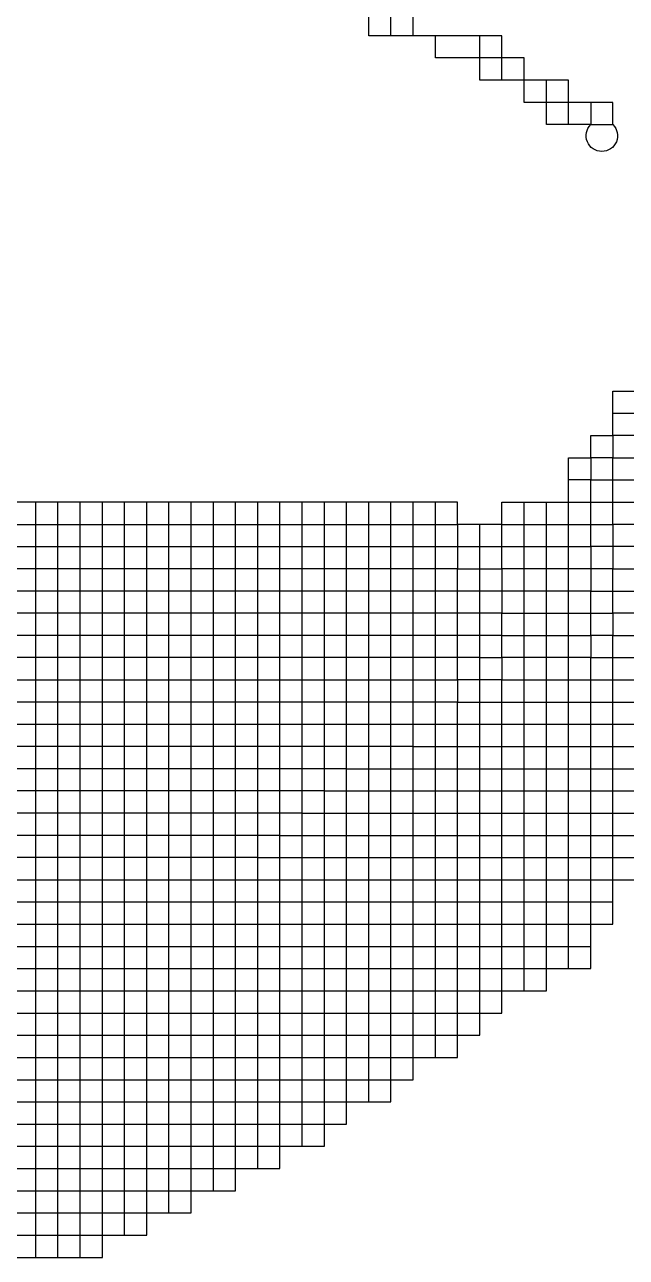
# Model space of a CAD drawing. Header units: millimetres. Extents: x 0 to 841, y 0 to 594.
# Drawn here: x 753.55 to 756.9, y 102.82 to 109.68 of the extents above; entities that cross this region are included whole.
import ezdxf
from ezdxf.enums import TextEntityAlignment as Align

# ---------------------------------------------------------------- set-up
doc = ezdxf.new("R2010")
doc.units = ezdxf.units.MM
doc.layers.add('TEXT', color=255, linetype='Continuous')
doc.styles.add('ECL', font='SIMFANG_2312.TTF', dxfattribs={"width": 0.7, "height": 3})

# ---------------------------------------------------------------- blocks, each defined once
blk = doc.blocks.new('*U34')
at = {"color": 32, "linetype": 'Continuous'}
blk.add_lwpolyline([(-17.49, -2.555), (-17.3415, -2.555), (-17.193, -2.555), (-17.0445, -2.555), (-16.896, -2.555), (-16.7475, -2.555), (-16.7475, -2.4065), (-16.599, -2.4065), (-16.4505, -2.4065), (-16.4505, -2.258), (-16.302, -2.258), (-16.1535, -2.258), (-16.005, -2.258), (-15.8565, -2.258), (-15.8565, -2.1095), (-15.708, -2.1095), (-15.708, -1.961), (-15.5595, -1.961)], dxfattribs=at)
at = {"color": 15, "linetype": 'Continuous'}
for points in [[(-19.7175, -4.337), (-19.569, -4.337), (-19.4205, -4.337), (-19.272, -4.337), (-19.1235, -4.337), (-18.975, -4.337), (-18.975, -4.1885), (-18.8265, -4.1885), (-18.678, -4.1885), (-18.5295, -4.1885), (-18.381, -4.1885), (-18.2325, -4.1885), (-18.084, -4.1885), (-17.9355, -4.1885), (-17.787, -4.1885), (-17.6385, -4.1885), (-17.49, -4.1885), (-17.3415, -4.1885), (-17.193, -4.1885), (-17.0445, -4.1885), (-16.896, -4.1885), (-16.7475, -4.1885), (-16.7475, -4.04), (-16.599, -4.04), (-16.4505, -4.04), (-16.4505, -3.8915), (-16.302, -3.8915), (-16.1535, -3.8915), (-16.005, -3.8915), (-15.8565, -3.8915), (-15.8565, -3.743), (-15.8565, -3.5945), (-15.708, -3.5945), (-15.708, -3.446), (-15.708, -3.2975), (-15.5595, -3.2975)], [(-18.5295, -3.446), (-18.381, -3.446), (-18.2325, -3.446), (-18.084, -3.446), (-17.9355, -3.446), (-17.787, -3.446), (-17.6385, -3.446), (-17.49, -3.446), (-17.3415, -3.446), (-17.193, -3.446), (-17.0445, -3.446), (-16.896, -3.446), (-16.7475, -3.446), (-16.7475, -3.2975), (-16.599, -3.2975), (-16.4505, -3.2975), (-16.4505, -3.149), (-16.302, -3.149), (-16.1535, -3.149), (-16.005, -3.149), (-15.8565, -3.149), (-15.8565, -3.0005), (-15.708, -3.0005), (-15.708, -2.852), (-15.5595, -2.852)], [(-19.7175, -5.822), (-19.569, -5.822), (-19.4205, -5.822), (-19.272, -5.822), (-19.1235, -5.822), (-19.1235, -5.6735), (-19.1235, -5.525), (-19.1235, -5.3765), (-19.1235, -5.228), (-19.1235, -5.0795), (-19.1235, -4.931), (-19.1235, -4.7825), (-19.1235, -4.634), (-19.1235, -4.4855), (-19.1235, -4.337), (-19.1235, -4.1885), (-19.1235, -4.04), (-19.1235, -3.8915), (-19.1235, -3.743)], [(-19.7175, -4.1885), (-19.569, -4.1885), (-19.4205, -4.1885), (-19.272, -4.1885), (-19.272, -4.04), (-19.1235, -4.04), (-18.975, -4.04), (-18.975, -3.8915), (-18.8265, -3.8915), (-18.678, -3.8915), (-18.5295, -3.8915), (-18.381, -3.8915), (-18.2325, -3.8915), (-18.084, -3.8915)]]:
    blk.add_lwpolyline(points, dxfattribs=at)
at = {"color": 22, "linetype": 'Continuous'}
for points in [[(-18.084, -3.149), (-17.9355, -3.149), (-17.787, -3.149), (-17.6385, -3.149), (-17.49, -3.149), (-17.3415, -3.149), (-17.193, -3.149), (-17.0445, -3.149), (-16.896, -3.149), (-16.7475, -3.149), (-16.7475, -3.0005), (-16.599, -3.0005), (-16.4505, -3.0005), (-16.4505, -2.852), (-16.302, -2.852), (-16.1535, -2.852), (-16.005, -2.852), (-15.8565, -2.852), (-15.8565, -2.7035), (-15.708, -2.7035), (-15.708, -2.555), (-15.5595, -2.555)], [(-17.6385, -2.7035), (-17.49, -2.7035), (-17.3415, -2.7035), (-17.193, -2.7035), (-17.0445, -2.7035), (-16.896, -2.7035), (-16.7475, -2.7035), (-16.7475, -2.555), (-16.599, -2.555), (-16.4505, -2.555), (-16.4505, -2.4065), (-16.302, -2.4065), (-16.1535, -2.4065), (-16.005, -2.4065), (-15.8565, -2.4065), (-15.8565, -2.258), (-15.708, -2.258), (-15.708, -2.1095), (-15.5595, -2.1095)], [(-18.381, -3.2975), (-18.2325, -3.2975), (-18.084, -3.2975), (-17.9355, -3.2975), (-17.787, -3.2975), (-17.6385, -3.2975), (-17.49, -3.2975), (-17.3415, -3.2975), (-17.193, -3.2975), (-17.0445, -3.2975), (-16.896, -3.2975), (-16.7475, -3.2975), (-16.7475, -3.149), (-16.599, -3.149), (-16.4505, -3.149), (-16.4505, -3.0005), (-16.302, -3.0005), (-16.1535, -3.0005), (-16.005, -3.0005), (-15.8565, -3.0005), (-15.8565, -2.852), (-15.708, -2.852), (-15.708, -2.7035), (-15.5595, -2.7035)], [(-19.7175, -4.634), (-19.569, -4.634), (-19.4205, -4.634), (-19.272, -4.634), (-19.1235, -4.634), (-18.975, -4.634), (-18.975, -4.4855), (-18.8265, -4.4855), (-18.678, -4.4855), (-18.5295, -4.4855), (-18.381, -4.4855), (-18.2325, -4.4855), (-18.084, -4.4855), (-17.9355, -4.4855), (-17.787, -4.4855), (-17.6385, -4.4855), (-17.49, -4.4855), (-17.3415, -4.4855), (-17.193, -4.4855), (-17.0445, -4.4855), (-16.896, -4.4855), (-16.7475, -4.4855), (-16.7475, -4.337), (-16.599, -4.337), (-16.599, -4.1885), (-16.4505, -4.1885), (-16.4505, -4.04), (-16.302, -4.04), (-16.1535, -4.04), (-16.1535, -3.8915), (-16.1535, -3.743), (-16.1535, -3.5945), (-16.1535, -3.446), (-16.1535, -3.2975), (-16.1535, -3.149), (-16.1535, -3.0005), (-16.1535, -2.852), (-16.1535, -2.7035), (-16.1535, -2.555), (-16.1535, -2.4065), (-16.1535, -2.258), (-16.1535, -2.1095), (-16.1535, -1.961), (-16.1535, -1.8125), (-16.1535, -1.664), (-16.1535, -1.5155), (-16.1535, -1.367), (-16.1535, -1.2185), (-16.1535, -1.07), (-16.1535, -0.9215), (-16.1535, -0.773)], [(-19.7175, -4.4855), (-19.569, -4.4855), (-19.4205, -4.4855), (-19.272, -4.4855), (-19.1235, -4.4855), (-18.975, -4.4855), (-18.975, -4.337), (-18.8265, -4.337), (-18.678, -4.337), (-18.5295, -4.337), (-18.381, -4.337), (-18.2325, -4.337), (-18.084, -4.337), (-17.9355, -4.337), (-17.787, -4.337), (-17.6385, -4.337), (-17.49, -4.337), (-17.3415, -4.337), (-17.193, -4.337), (-17.0445, -4.337), (-16.896, -4.337), (-16.7475, -4.337), (-16.7475, -4.1885), (-16.599, -4.1885), (-16.599, -4.04), (-16.599, -3.8915), (-16.599, -3.743), (-16.599, -3.5945), (-16.599, -3.446), (-16.599, -3.2975), (-16.599, -3.149), (-16.599, -3.0005), (-16.599, -2.852), (-16.599, -2.7035), (-16.599, -2.555), (-16.599, -2.4065), (-16.599, -2.258), (-16.599, -2.1095), (-16.599, -1.961), (-16.599, -1.8125), (-16.599, -1.664), (-16.599, -1.5155), (-16.599, -1.367), (-16.599, -1.2185), (-16.599, -1.07), (-16.599, -0.9215)], [(-19.7175, -4.7825), (-19.569, -4.7825), (-19.4205, -4.7825), (-19.272, -4.7825), (-19.1235, -4.7825), (-18.975, -4.7825), (-18.975, -4.634), (-18.8265, -4.634), (-18.678, -4.634), (-18.5295, -4.634), (-18.381, -4.634), (-18.2325, -4.634), (-18.084, -4.634), (-17.9355, -4.634), (-17.787, -4.634), (-17.6385, -4.634), (-17.49, -4.634), (-17.3415, -4.634), (-17.193, -4.634), (-17.193, -4.4855), (-17.193, -4.337), (-17.193, -4.1885), (-17.193, -4.04), (-17.193, -3.8915), (-17.193, -3.743), (-17.193, -3.5945), (-17.193, -3.446), (-17.193, -3.2975), (-17.193, -3.149), (-17.193, -3.0005), (-17.193, -2.852), (-17.193, -2.7035), (-17.193, -2.555)], [(-17.3415, -4.7825), (-17.3415, -4.634), (-17.3415, -4.4855), (-17.3415, -4.337), (-17.3415, -4.1885), (-17.3415, -4.04), (-17.3415, -3.8915), (-17.3415, -3.743), (-17.3415, -3.5945), (-17.3415, -3.446), (-17.3415, -3.2975), (-17.3415, -3.149), (-17.3415, -3.0005), (-17.3415, -2.852), (-17.3415, -2.7035), (-17.3415, -2.555)], [(-19.7175, -5.0795), (-19.569, -5.0795), (-19.4205, -5.0795), (-19.272, -5.0795), (-19.1235, -5.0795), (-18.975, -5.0795), (-18.975, -4.931), (-18.8265, -4.931), (-18.678, -4.931), (-18.5295, -4.931), (-18.381, -4.931), (-18.2325, -4.931), (-18.084, -4.931), (-17.9355, -4.931), (-17.787, -4.931), (-17.6385, -4.931), (-17.6385, -4.7825), (-17.6385, -4.634), (-17.6385, -4.4855), (-17.6385, -4.337), (-17.6385, -4.1885), (-17.6385, -4.04), (-17.6385, -3.8915), (-17.6385, -3.743), (-17.6385, -3.5945), (-17.6385, -3.446), (-17.6385, -3.2975), (-17.6385, -3.149), (-17.6385, -3.0005), (-17.6385, -2.852)], [(-19.7175, -3.8915), (-19.569, -3.8915), (-19.4205, -3.8915), (-19.272, -3.8915), (-19.272, -3.743), (-19.1235, -3.743), (-18.975, -3.743), (-18.975, -3.5945), (-18.8265, -3.5945), (-18.678, -3.5945), (-18.5295, -3.5945), (-18.381, -3.5945), (-18.2325, -3.5945), (-18.084, -3.5945), (-17.9355, -3.5945), (-17.787, -3.5945), (-17.6385, -3.5945), (-17.49, -3.5945), (-17.3415, -3.5945), (-17.193, -3.5945), (-17.0445, -3.5945), (-16.896, -3.5945), (-16.7475, -3.5945), (-16.7475, -3.446), (-16.599, -3.446), (-16.4505, -3.446), (-16.4505, -3.2975), (-16.302, -3.2975), (-16.1535, -3.2975), (-16.005, -3.2975), (-15.8565, -3.2975), (-15.8565, -3.149), (-15.708, -3.149), (-15.708, -3.0005), (-15.5595, -3.0005)], [(-19.272, -4.1885), (-19.1235, -4.1885), (-18.975, -4.1885), (-18.975, -4.04), (-18.8265, -4.04), (-18.678, -4.04), (-18.5295, -4.04), (-18.381, -4.04), (-18.2325, -4.04), (-18.084, -4.04), (-17.9355, -4.04), (-17.787, -4.04), (-17.6385, -4.04), (-17.49, -4.04), (-17.3415, -4.04), (-17.193, -4.04), (-17.0445, -4.04), (-16.896, -4.04), (-16.7475, -4.04), (-16.7475, -3.8915), (-16.599, -3.8915), (-16.4505, -3.8915), (-16.4505, -3.743), (-16.302, -3.743), (-16.1535, -3.743), (-16.005, -3.743), (-15.8565, -3.743)]]:
    blk.add_lwpolyline(points, dxfattribs=at)
at = {"color": 34, "linetype": 'Continuous'}
for points in [[(-15.5595, -0.9215), (-15.708, -0.9215), (-15.708, -1.07), (-15.8565, -1.07), (-15.8565, -1.2185), (-16.005, -1.2185), (-16.1535, -1.2185), (-16.302, -1.2185), (-16.4505, -1.2185), (-16.4505, -1.367), (-16.599, -1.367), (-16.7475, -1.367), (-16.7475, -1.2185), (-16.896, -1.2185), (-17.0445, -1.2185), (-17.193, -1.2185), (-17.3415, -1.2185), (-17.49, -1.2185), (-17.6385, -1.2185), (-17.787, -1.2185), (-17.9355, -1.2185), (-18.084, -1.2185), (-18.2325, -1.2185), (-18.381, -1.2185), (-18.5295, -1.2185), (-18.678, -1.2185), (-18.8265, -1.2185), (-18.975, -1.2185), (-19.1235, -1.2185), (-19.272, -1.2185), (-19.4205, -1.2185), (-19.569, -1.2185), (-19.7175, -1.2185)], [(-19.7175, -4.04), (-19.569, -4.04), (-19.4205, -4.04), (-19.272, -4.04), (-19.272, -3.8915), (-19.1235, -3.8915), (-18.975, -3.8915), (-18.975, -3.743), (-18.8265, -3.743), (-18.678, -3.743), (-18.5295, -3.743), (-18.381, -3.743), (-18.2325, -3.743), (-18.084, -3.743), (-17.9355, -3.743)]]:
    blk.add_lwpolyline(points, dxfattribs=at)
at = {"color": 253, "linetype": 'Continuous'}
for points in [[(-15.8565, 1.9), (-15.8565, 1.7515), (-15.708, 1.7515), (-15.708, 1.9), (-16.005, 1.9), (-16.005, 2.0485), (-16.302, 2.0485), (-16.302, 2.197), (-16.4505, 2.197), (-16.4505, 2.3455), (-17.0445, 2.3455), (-17.0445, 2.494), (-17.193, 2.494), (-17.9355, 2.791), (-17.9355, 2.9395), (-18.084, 2.9395), (-18.084, 2.791)], [(-17.0445, 2.3455), (-17.193, 2.3455), (-17.3415, 2.3455), (-17.3415, 2.494), (-17.49, 2.494), (-17.6385, 2.494), (-17.6385, 2.6425)], [(-17.193, 2.3455), (-17.193, 2.494), (-17.3415, 2.494), (-17.3415, 2.6425)]]:
    blk.add_lwpolyline(points, dxfattribs=at)
at = {"color": 254, "linetype": 'Continuous'}
blk.add_lwpolyline([(-15.708, 1.7515, -2.414214), (-15.8565, 1.7515), (-16.005, 1.7515), (-16.1535, 1.7515), (-16.1535, 1.9), (-16.302, 1.9), (-16.302, 2.0485), (-16.4505, 2.0485), (-16.599, 2.0485), (-16.599, 2.197), (-16.7475, 2.197), (-16.896, 2.197), (-16.896, 2.3455)], format="xyb", dxfattribs=at)
for points in [[(-16.4505, 2.0485), (-16.4505, 2.197), (-16.599, 2.197), (-16.599, 2.3455)], [(-16.005, 1.7515), (-16.005, 1.9), (-16.1535, 1.9), (-16.1535, 2.0485)]]:
    blk.add_lwpolyline(points, dxfattribs=at)
at = {"color": 13, "linetype": 'Continuous'}
for points in [[(-16.896, -3.8915), (-16.7475, -3.8915), (-16.7475, -3.743), (-16.599, -3.743), (-16.4505, -3.743), (-16.4505, -3.5945), (-16.302, -3.5945), (-16.1535, -3.5945), (-16.005, -3.5945), (-15.8565, -3.5945), (-15.8565, -3.446), (-15.8565, -3.2975), (-15.708, -3.2975), (-15.708, -3.149), (-15.5595, -3.149)], [(-16.005, -3.8915), (-16.005, -3.743), (-16.005, -3.5945), (-16.005, -3.446), (-16.005, -3.2975), (-16.005, -3.149), (-16.005, -3.0005), (-16.005, -2.852), (-16.005, -2.7035), (-16.005, -2.555), (-16.005, -2.4065), (-16.005, -2.258), (-16.005, -2.1095), (-16.005, -1.961), (-16.005, -1.8125), (-16.005, -1.664), (-16.005, -1.5155), (-16.005, -1.367), (-16.005, -1.2185), (-16.005, -1.07), (-16.005, -0.9215), (-16.005, -0.773), (-16.005, -0.6245), (-16.005, -0.476), (-15.8565, -0.476), (-15.8565, -0.3275), (-15.708, -0.3275), (-15.708, -0.179), (-15.708, -0.0305), (-15.5595, -0.0305)], [(-15.5595, -0.179), (-15.708, -0.179)], [(-16.4505, -0.9215), (-16.4505, -0.773), (-16.005, -0.773), (-15.8565, -0.773), (-15.8565, -0.6245), (-15.708, -0.6245), (-15.708, -0.476), (-15.5595, -0.476)], [(-15.5595, -0.3275), (-15.708, -0.3275), (-15.708, -0.476), (-15.8565, -0.476), (-15.8565, -0.6245), (-16.005, -0.6245)], [(-16.302, -4.04), (-16.302, -3.8915), (-16.302, -3.743), (-16.302, -3.5945), (-16.302, -3.446), (-16.302, -3.2975), (-16.302, -3.149), (-16.302, -3.0005), (-16.302, -2.852), (-16.302, -2.7035), (-16.302, -2.555), (-16.302, -2.4065), (-16.302, -2.258), (-16.302, -2.1095), (-16.302, -1.961), (-16.302, -1.8125), (-16.302, -1.664), (-16.302, -1.5155), (-16.302, -1.367), (-16.302, -1.2185), (-16.302, -1.07), (-16.302, -0.9215), (-16.302, -0.773)], [(-16.4505, -1.664), (-16.302, -1.664), (-16.1535, -1.664), (-16.005, -1.664), (-15.8565, -1.664), (-15.8565, -1.5155), (-15.708, -1.5155), (-15.708, -1.367), (-15.5595, -1.367), (-15.411, -1.367), (-15.411, -1.2185), (-15.2625, -1.2185), (-15.114, -1.2185), (-15.114, -1.07), (-14.9655, -1.07), (-14.817, -1.07), (-14.6685, -1.07), (-14.52, -1.07), (-14.3715, -1.07), (-14.223, -1.07), (-14.223, -1.2185), (-14.0745, -1.2185)], [(-17.0445, -2.4065), (-16.896, -2.4065), (-16.7475, -2.4065), (-16.7475, -2.258), (-16.599, -2.258), (-16.4505, -2.258), (-16.4505, -2.1095), (-16.302, -2.1095), (-16.1535, -2.1095), (-16.005, -2.1095), (-15.8565, -2.1095), (-15.8565, -1.961), (-15.708, -1.961), (-15.708, -1.8125), (-15.5595, -1.8125)], [(-17.787, -2.852), (-17.6385, -2.852), (-17.49, -2.852), (-17.3415, -2.852), (-17.193, -2.852), (-17.0445, -2.852), (-16.896, -2.852), (-16.7475, -2.852), (-16.7475, -2.7035), (-16.599, -2.7035), (-16.4505, -2.7035), (-16.4505, -2.555), (-16.302, -2.555), (-16.1535, -2.555), (-16.005, -2.555), (-15.8565, -2.555), (-15.8565, -2.4065), (-15.708, -2.4065), (-15.708, -2.258), (-15.5595, -2.258)], [(-17.9355, -3.0005), (-17.787, -3.0005), (-17.6385, -3.0005), (-17.49, -3.0005), (-17.3415, -3.0005), (-17.193, -3.0005), (-17.0445, -3.0005), (-16.896, -3.0005), (-16.7475, -3.0005), (-16.7475, -2.852), (-16.599, -2.852), (-16.4505, -2.852), (-16.4505, -2.7035), (-16.302, -2.7035), (-16.1535, -2.7035), (-16.005, -2.7035), (-15.8565, -2.7035), (-15.8565, -2.555), (-15.708, -2.555), (-15.708, -2.4065), (-15.5595, -2.4065)], [(-19.7175, -4.931), (-19.569, -4.931), (-19.4205, -4.931), (-19.272, -4.931), (-19.1235, -4.931), (-18.975, -4.931), (-18.975, -4.7825), (-18.8265, -4.7825), (-18.678, -4.7825), (-18.5295, -4.7825), (-18.381, -4.7825), (-18.2325, -4.7825), (-18.084, -4.7825), (-17.9355, -4.7825), (-17.787, -4.7825), (-17.6385, -4.7825), (-17.49, -4.7825), (-17.3415, -4.7825), (-17.193, -4.7825), (-17.193, -4.634), (-17.0445, -4.634), (-17.0445, -4.4855), (-17.0445, -4.337), (-17.0445, -4.1885), (-17.0445, -4.04), (-17.0445, -3.8915), (-17.0445, -3.743), (-17.0445, -3.5945), (-17.0445, -3.446), (-17.0445, -3.2975), (-17.0445, -3.149), (-17.0445, -3.0005), (-17.0445, -2.852), (-17.0445, -2.7035)], [(-17.49, -3.446), (-17.49, -3.2975), (-17.49, -3.149), (-17.49, -3.0005), (-17.49, -2.852), (-17.49, -2.7035)], [(-18.381, -5.3765), (-18.381, -5.228), (-18.381, -5.0795), (-18.381, -4.931), (-18.381, -4.7825), (-18.381, -4.634), (-18.381, -4.4855), (-18.381, -4.337), (-18.381, -4.1885), (-18.381, -4.04), (-18.381, -3.8915), (-18.381, -3.743), (-18.381, -3.5945), (-18.381, -3.446), (-18.381, -3.2975)], [(-19.7175, -5.6735), (-19.569, -5.6735), (-19.4205, -5.6735), (-19.272, -5.6735), (-19.1235, -5.6735), (-18.975, -5.6735), (-18.975, -5.525), (-18.8265, -5.525), (-18.678, -5.525), (-18.5295, -5.525), (-18.5295, -5.3765), (-18.5295, -5.228), (-18.5295, -5.0795), (-18.5295, -4.931), (-18.5295, -4.7825), (-18.5295, -4.634), (-18.5295, -4.4855), (-18.5295, -4.337), (-18.5295, -4.1885), (-18.5295, -4.04), (-18.5295, -3.8915), (-18.5295, -3.743), (-18.5295, -3.5945), (-18.5295, -3.446)], [(-16.896, -3.743), (-16.7475, -3.743), (-16.7475, -3.5945), (-16.599, -3.5945), (-16.4505, -3.5945), (-16.4505, -3.446), (-16.302, -3.446), (-16.1535, -3.446), (-16.005, -3.446), (-15.8565, -3.446), (-15.708, -3.446)], [(-19.7175, -5.3765), (-19.569, -5.3765), (-19.4205, -5.3765), (-19.272, -5.3765), (-19.1235, -5.3765), (-18.975, -5.3765), (-18.975, -5.228), (-18.8265, -5.228), (-18.678, -5.228), (-18.5295, -5.228), (-18.381, -5.228), (-18.2325, -5.228), (-18.084, -5.228), (-17.9355, -5.228), (-17.9355, -5.0795), (-17.9355, -4.931), (-17.9355, -4.7825), (-17.9355, -4.634), (-17.9355, -4.4855), (-17.9355, -4.337)], [(-18.975, -5.6735), (-18.8265, -5.6735), (-18.8265, -5.525), (-18.8265, -5.3765), (-18.8265, -5.228), (-18.8265, -5.0795), (-18.8265, -4.931), (-18.8265, -4.7825), (-18.8265, -4.634), (-18.8265, -4.4855), (-18.8265, -4.337), (-18.8265, -4.1885), (-18.8265, -4.04), (-18.8265, -3.8915), (-18.8265, -3.743), (-18.8265, -3.5945)], [(-18.678, -5.525), (-18.678, -5.3765), (-18.678, -5.228), (-18.678, -5.0795), (-18.678, -4.931), (-18.678, -4.7825), (-18.678, -4.634), (-18.678, -4.4855), (-18.678, -4.337), (-18.678, -4.1885), (-18.678, -4.04), (-18.678, -3.8915), (-18.678, -3.743), (-18.678, -3.5945)], [(-19.7175, -5.525), (-19.569, -5.525), (-19.4205, -5.525), (-19.272, -5.525), (-19.1235, -5.525), (-18.975, -5.525), (-18.975, -5.3765), (-18.8265, -5.3765), (-18.678, -5.3765), (-18.5295, -5.3765), (-18.381, -5.3765), (-18.2325, -5.3765), (-18.2325, -5.228), (-18.2325, -5.0795), (-18.2325, -4.931), (-18.2325, -4.7825), (-18.2325, -4.634), (-18.2325, -4.4855), (-18.2325, -4.337), (-18.2325, -4.1885), (-18.2325, -4.04), (-18.2325, -3.8915), (-18.2325, -3.743)], [(-19.7175, -5.228), (-19.569, -5.228), (-19.4205, -5.228), (-19.272, -5.228), (-19.1235, -5.228), (-18.975, -5.228), (-18.975, -5.0795), (-18.8265, -5.0795), (-18.678, -5.0795), (-18.5295, -5.0795), (-18.381, -5.0795), (-18.2325, -5.0795), (-18.084, -5.0795), (-17.9355, -5.0795), (-17.787, -5.0795), (-17.6385, -5.0795), (-17.6385, -4.931), (-17.49, -4.931), (-17.49, -4.7825), (-17.49, -4.634), (-17.49, -4.4855), (-17.49, -4.337)], [(-18.084, -5.228), (-18.084, -5.0795), (-18.084, -4.931), (-18.084, -4.7825), (-18.084, -4.634), (-18.084, -4.4855), (-18.084, -4.337)], [(-17.787, -5.0795), (-17.787, -4.931), (-17.787, -4.7825), (-17.787, -4.634), (-17.787, -4.4855), (-17.787, -4.337)], [(-19.569, -5.822), (-19.569, -5.6735), (-19.569, -5.525), (-19.569, -5.3765), (-19.569, -5.228)], [(-19.4205, -5.822), (-19.4205, -5.6735), (-19.4205, -5.525), (-19.4205, -5.3765), (-19.4205, -5.228)], [(-19.272, -5.822), (-19.272, -5.6735), (-19.272, -5.525), (-19.272, -5.3765), (-19.272, -5.228)]]:
    blk.add_lwpolyline(points, dxfattribs=at)
at = {"color": 75, "linetype": 'Continuous'}
blk.add_lwpolyline([(-19.7175, -0.9215), (-19.569, -0.9215), (-19.4205, -0.9215), (-19.272, -0.9215), (-19.1235, -0.9215), (-18.975, -0.9215), (-18.8265, -0.9215), (-18.678, -0.9215), (-18.5295, -0.9215), (-18.381, -0.9215), (-18.2325, -0.9215), (-18.084, -0.9215), (-17.9355, -0.9215), (-17.787, -0.9215), (-17.6385, -0.9215), (-17.49, -0.9215), (-17.3415, -0.9215), (-17.193, -0.9215), (-17.0445, -0.9215), (-16.896, -0.9215), (-16.7475, -0.9215), (-16.7475, -1.07), (-16.599, -1.07), (-16.4505, -1.07), (-16.4505, -0.9215), (-16.302, -0.9215), (-16.1535, -0.9215), (-16.005, -0.9215), (-15.8565, -0.9215), (-15.8565, -0.773), (-15.708, -0.773), (-15.708, -0.6245), (-15.5595, -0.6245)], dxfattribs=at)
at = {"color": 57, "linetype": 'Continuous'}
for points in [[(-16.599, -1.8125), (-16.4505, -1.8125), (-16.4505, -1.664), (-16.4505, -1.5155), (-16.302, -1.5155), (-16.1535, -1.5155), (-16.005, -1.5155), (-15.8565, -1.5155), (-15.8565, -1.367), (-15.708, -1.367), (-15.708, -1.2185), (-15.5595, -1.2185)], [(-15.5595, -1.07), (-15.708, -1.07), (-15.708, -1.2185), (-15.8565, -1.2185), (-15.8565, -1.367), (-16.005, -1.367), (-16.1535, -1.367), (-16.302, -1.367), (-16.4505, -1.367), (-16.4505, -1.5155), (-16.599, -1.5155), (-16.7475, -1.5155), (-16.7475, -1.367), (-16.896, -1.367), (-17.0445, -1.367), (-17.193, -1.367), (-17.3415, -1.367), (-17.49, -1.367), (-17.6385, -1.367), (-17.787, -1.367), (-17.9355, -1.367), (-18.084, -1.367), (-18.2325, -1.367), (-18.381, -1.367), (-18.5295, -1.367), (-18.678, -1.367), (-18.8265, -1.367), (-18.975, -1.367), (-19.1235, -1.367), (-19.272, -1.367), (-19.4205, -1.367), (-19.569, -1.367), (-19.7175, -1.367)], [(-19.7175, -1.07), (-19.569, -1.07), (-19.4205, -1.07), (-19.272, -1.07), (-19.1235, -1.07), (-18.975, -1.07), (-18.8265, -1.07), (-18.678, -1.07), (-18.5295, -1.07), (-18.381, -1.07), (-18.2325, -1.07), (-18.084, -1.07), (-17.9355, -1.07), (-17.787, -1.07), (-17.6385, -1.07), (-17.49, -1.07), (-17.3415, -1.07), (-17.193, -1.07), (-17.0445, -1.07), (-16.896, -1.07), (-16.7475, -1.07), (-16.7475, -1.2185), (-16.599, -1.2185), (-16.4505, -1.2185), (-16.4505, -1.07), (-16.302, -1.07), (-16.1535, -1.07), (-16.005, -1.07), (-15.8565, -1.07), (-15.8565, -0.9215), (-15.708, -0.9215), (-15.708, -0.773), (-15.5595, -0.773)], [(-17.0445, -2.7035), (-17.0445, -2.555), (-17.0445, -2.4065), (-17.0445, -2.258), (-17.0445, -2.1095), (-17.0445, -1.961), (-17.0445, -1.8125), (-17.0445, -1.664), (-17.0445, -1.5155), (-17.0445, -1.367), (-17.0445, -1.2185), (-17.0445, -1.07), (-17.0445, -0.9215), (-17.0445, -0.773)]]:
    blk.add_lwpolyline(points, dxfattribs=at)
at = {"color": 94, "linetype": 'Continuous'}
for points in [[(-16.4505, -1.664), (-16.599, -1.664), (-16.7475, -1.664), (-16.7475, -1.5155), (-16.896, -1.5155), (-17.0445, -1.5155), (-17.193, -1.5155), (-17.3415, -1.5155), (-17.49, -1.5155), (-17.6385, -1.5155), (-17.787, -1.5155), (-17.9355, -1.5155), (-18.084, -1.5155), (-18.2325, -1.5155), (-18.381, -1.5155), (-18.5295, -1.5155), (-18.678, -1.5155), (-18.8265, -1.5155), (-18.975, -1.5155), (-19.1235, -1.5155), (-19.272, -1.5155), (-19.4205, -1.5155), (-19.569, -1.5155), (-19.7175, -1.5155)], [(-16.599, -1.8125), (-16.7475, -1.8125), (-16.7475, -1.664), (-16.896, -1.664), (-17.0445, -1.664), (-17.193, -1.664), (-17.3415, -1.664), (-17.49, -1.664), (-17.6385, -1.664), (-17.787, -1.664), (-17.9355, -1.664), (-18.084, -1.664), (-18.2325, -1.664), (-18.381, -1.664), (-18.5295, -1.664), (-18.678, -1.664), (-18.8265, -1.664), (-18.975, -1.664), (-19.1235, -1.664), (-19.272, -1.664), (-19.4205, -1.664), (-19.569, -1.664), (-19.7175, -1.664)], [(-19.7175, -1.961), (-19.569, -1.961), (-19.4205, -1.961), (-19.272, -1.961), (-19.1235, -1.961), (-18.975, -1.961), (-18.8265, -1.961), (-18.678, -1.961), (-18.5295, -1.961), (-18.381, -1.961), (-18.2325, -1.961), (-18.084, -1.961), (-17.9355, -1.961), (-17.787, -1.961), (-17.6385, -1.961), (-17.49, -1.961), (-17.3415, -1.961), (-17.193, -1.961), (-17.0445, -1.961), (-16.896, -1.961), (-16.7475, -1.961), (-16.7475, -1.8125), (-16.896, -1.8125), (-17.0445, -1.8125), (-17.193, -1.8125), (-17.3415, -1.8125), (-17.49, -1.8125), (-17.6385, -1.8125), (-17.787, -1.8125), (-17.9355, -1.8125), (-18.084, -1.8125), (-18.2325, -1.8125), (-18.381, -1.8125), (-18.5295, -1.8125), (-18.678, -1.8125), (-18.8265, -1.8125), (-18.975, -1.8125), (-19.1235, -1.8125), (-19.272, -1.8125), (-19.4205, -1.8125), (-19.569, -1.8125), (-19.7175, -1.8125)], [(-16.896, -2.1095), (-17.0445, -2.1095), (-17.193, -2.1095), (-17.3415, -2.1095), (-17.49, -2.1095), (-17.6385, -2.1095), (-17.787, -2.1095), (-17.9355, -2.1095), (-18.084, -2.1095), (-18.2325, -2.1095), (-18.381, -2.1095), (-18.5295, -2.1095), (-18.678, -2.1095), (-18.8265, -2.1095), (-18.975, -2.1095), (-19.1235, -2.1095), (-19.272, -2.1095), (-19.4205, -2.1095), (-19.569, -2.1095), (-19.7175, -2.1095)], [(-17.49, -2.555), (-17.6385, -2.555), (-17.787, -2.555), (-17.9355, -2.555), (-18.084, -2.555), (-18.2325, -2.555), (-18.381, -2.555), (-18.5295, -2.555), (-18.678, -2.555), (-18.8265, -2.555), (-18.975, -2.555), (-19.1235, -2.555), (-19.272, -2.555), (-19.4205, -2.555), (-19.569, -2.555), (-19.7175, -2.555)], [(-17.6385, -2.7035), (-17.787, -2.7035), (-17.9355, -2.7035), (-18.084, -2.7035), (-18.2325, -2.7035), (-18.381, -2.7035), (-18.5295, -2.7035), (-18.678, -2.7035), (-18.8265, -2.7035), (-18.975, -2.7035), (-19.1235, -2.7035), (-19.272, -2.7035), (-19.4205, -2.7035), (-19.569, -2.7035), (-19.7175, -2.7035)]]:
    blk.add_lwpolyline(points, dxfattribs=at)
at = {"color": 92, "linetype": 'Continuous'}
for points in [[(-19.7175, -3.2975), (-19.569, -3.2975), (-19.4205, -3.2975), (-19.272, -3.2975), (-19.1235, -3.2975), (-18.975, -3.2975), (-18.8265, -3.2975), (-18.678, -3.2975), (-18.5295, -3.2975), (-18.5295, -3.149), (-18.5295, -3.0005), (-18.5295, -2.852), (-18.5295, -2.7035), (-18.5295, -2.555), (-18.5295, -2.4065), (-18.5295, -2.258), (-18.5295, -2.1095), (-18.5295, -1.961), (-18.5295, -1.8125), (-18.5295, -1.664), (-18.5295, -1.5155), (-18.5295, -1.367), (-18.5295, -1.2185), (-18.5295, -1.07), (-18.5295, -0.9215), (-18.5295, -0.773)], [(-19.7175, -3.446), (-19.569, -3.446), (-19.4205, -3.446), (-19.272, -3.446), (-19.1235, -3.446), (-18.975, -3.446), (-18.8265, -3.446), (-18.678, -3.446), (-18.678, -3.2975), (-18.678, -3.149), (-18.678, -3.0005), (-18.678, -2.852), (-18.678, -2.7035), (-18.678, -2.555), (-18.678, -2.4065), (-18.678, -2.258), (-18.678, -2.1095), (-18.678, -1.961), (-18.678, -1.8125), (-18.678, -1.664), (-18.678, -1.5155), (-18.678, -1.367), (-18.678, -1.2185), (-18.678, -1.07), (-18.678, -0.9215), (-18.678, -0.773)], [(-19.7175, -3.743), (-19.569, -3.743), (-19.4205, -3.743), (-19.272, -3.743), (-19.272, -3.5945), (-19.272, -3.446), (-19.272, -3.2975), (-19.272, -3.149), (-19.272, -3.0005), (-19.272, -2.852), (-19.272, -2.7035), (-19.272, -2.555), (-19.272, -2.4065), (-19.272, -2.258), (-19.272, -2.1095), (-19.272, -1.961), (-19.272, -1.8125), (-19.272, -1.664), (-19.272, -1.5155), (-19.272, -1.367), (-19.272, -1.2185), (-19.272, -1.07), (-19.272, -0.9215), (-19.272, -0.773)], [(-19.7175, -3.5945), (-19.569, -3.5945), (-19.4205, -3.5945), (-19.272, -3.5945), (-19.1235, -3.5945), (-18.975, -3.5945), (-18.975, -3.446), (-18.975, -3.2975), (-18.975, -3.149), (-18.975, -3.0005), (-18.975, -2.852), (-18.975, -2.7035), (-18.975, -2.555), (-18.975, -2.4065), (-18.975, -2.258), (-18.975, -2.1095), (-18.975, -1.961), (-18.975, -1.8125), (-18.975, -1.664), (-18.975, -1.5155), (-18.975, -1.367), (-18.975, -1.2185), (-18.975, -1.07), (-18.975, -0.9215), (-18.975, -0.773)], [(-17.787, -2.852), (-17.9355, -2.852), (-18.084, -2.852), (-18.2325, -2.852), (-18.381, -2.852), (-18.5295, -2.852), (-18.678, -2.852), (-18.8265, -2.852), (-18.975, -2.852), (-19.1235, -2.852), (-19.272, -2.852), (-19.4205, -2.852), (-19.569, -2.852), (-19.7175, -2.852)], [(-17.9355, -3.0005), (-18.084, -3.0005), (-18.2325, -3.0005), (-18.381, -3.0005), (-18.5295, -3.0005), (-18.678, -3.0005), (-18.8265, -3.0005), (-18.975, -3.0005), (-19.1235, -3.0005), (-19.272, -3.0005), (-19.4205, -3.0005), (-19.569, -3.0005), (-19.7175, -3.0005)], [(-18.084, -3.149), (-18.2325, -3.149), (-18.381, -3.149), (-18.5295, -3.149), (-18.678, -3.149), (-18.8265, -3.149), (-18.975, -3.149), (-19.1235, -3.149), (-19.272, -3.149), (-19.4205, -3.149), (-19.569, -3.149), (-19.7175, -3.149)]]:
    blk.add_lwpolyline(points, dxfattribs=at)
at = {"color": 91, "linetype": 'Continuous'}
blk.add_lwpolyline([(-16.4505, -0.9215), (-16.7475, -0.9215), (-16.7475, -0.773), (-19.7175, -0.773)], dxfattribs=at)
at = {"color": 76, "linetype": 'Continuous'}
for points in [[(-19.569, -5.228), (-19.569, -5.0795), (-19.569, -4.931), (-19.569, -4.7825), (-19.569, -4.634), (-19.569, -4.4855), (-19.569, -4.337), (-19.569, -4.1885), (-19.569, -4.04), (-19.569, -3.8915), (-19.569, -3.743), (-19.569, -3.5945), (-19.569, -3.446), (-19.569, -3.2975), (-19.569, -3.149), (-19.569, -3.0005), (-19.569, -2.852), (-19.569, -2.7035), (-19.569, -2.555), (-19.569, -2.4065), (-19.569, -2.258), (-19.569, -2.1095), (-19.569, -1.961), (-19.569, -1.8125), (-19.569, -1.664), (-19.569, -1.5155), (-19.569, -1.367), (-19.569, -1.2185), (-19.569, -1.07), (-19.569, -0.9215), (-19.569, -0.773)], [(-19.4205, -5.228), (-19.4205, -5.0795), (-19.4205, -4.931), (-19.4205, -4.7825), (-19.4205, -4.634), (-19.4205, -4.4855), (-19.4205, -4.337), (-19.4205, -4.1885), (-19.4205, -4.04), (-19.4205, -3.8915), (-19.4205, -3.743), (-19.4205, -3.5945), (-19.4205, -3.446), (-19.4205, -3.2975), (-19.4205, -3.149), (-19.4205, -3.0005), (-19.4205, -2.852), (-19.4205, -2.7035), (-19.4205, -2.555), (-19.4205, -2.4065), (-19.4205, -2.258), (-19.4205, -2.1095), (-19.4205, -1.961), (-19.4205, -1.8125), (-19.4205, -1.664), (-19.4205, -1.5155), (-19.4205, -1.367), (-19.4205, -1.2185), (-19.4205, -1.07), (-19.4205, -0.9215), (-19.4205, -0.773)]]:
    blk.add_lwpolyline(points, dxfattribs=at)
at = {"color": 82, "linetype": 'Continuous'}
for points in [[(-19.1235, -3.743), (-19.1235, -3.5945), (-19.1235, -3.446), (-19.1235, -3.2975), (-19.1235, -3.149), (-19.1235, -3.0005), (-19.1235, -2.852), (-19.1235, -2.7035), (-19.1235, -2.555), (-19.1235, -2.4065), (-19.1235, -2.258), (-19.1235, -2.1095), (-19.1235, -1.961), (-19.1235, -1.8125), (-19.1235, -1.664), (-19.1235, -1.5155), (-19.1235, -1.367), (-19.1235, -1.2185), (-19.1235, -1.07), (-19.1235, -0.9215), (-19.1235, -0.773)], [(-18.8265, -3.5945), (-18.8265, -3.446), (-18.8265, -3.2975), (-18.8265, -3.149), (-18.8265, -3.0005), (-18.8265, -2.852), (-18.8265, -2.7035), (-18.8265, -2.555), (-18.8265, -2.4065), (-18.8265, -2.258), (-18.8265, -2.1095), (-18.8265, -1.961), (-18.8265, -1.8125), (-18.8265, -1.664), (-18.8265, -1.5155), (-18.8265, -1.367), (-18.8265, -1.2185), (-18.8265, -1.07), (-18.8265, -0.9215), (-18.8265, -0.773)], [(-17.3415, -2.555), (-17.3415, -2.4065), (-17.3415, -2.258), (-17.3415, -2.1095), (-17.3415, -1.961), (-17.3415, -1.8125), (-17.3415, -1.664), (-17.3415, -1.5155), (-17.3415, -1.367), (-17.3415, -1.2185), (-17.3415, -1.07), (-17.3415, -0.9215), (-17.3415, -0.773)]]:
    blk.add_lwpolyline(points, dxfattribs=at)
at = {"color": 74, "linetype": 'Continuous'}
for points in [[(-18.678, -3.5945), (-18.678, -3.446), (-18.5295, -3.446), (-18.5295, -3.2975), (-18.381, -3.2975), (-18.381, -3.149), (-18.381, -3.0005), (-18.381, -2.852), (-18.381, -2.7035), (-18.381, -2.555), (-18.381, -2.4065), (-18.381, -2.258), (-18.381, -2.1095), (-18.381, -1.961), (-18.381, -1.8125), (-18.381, -1.664), (-18.381, -1.5155), (-18.381, -1.367), (-18.381, -1.2185), (-18.381, -1.07), (-18.381, -0.9215), (-18.381, -0.773)], [(-18.2325, -3.743), (-18.2325, -3.5945), (-18.2325, -3.446), (-18.2325, -3.2975), (-18.2325, -3.149), (-18.2325, -3.0005), (-18.2325, -2.852), (-18.2325, -2.7035), (-18.2325, -2.555), (-18.2325, -2.4065), (-18.2325, -2.258), (-18.2325, -2.1095), (-18.2325, -1.961), (-18.2325, -1.8125), (-18.2325, -1.664), (-18.2325, -1.5155), (-18.2325, -1.367), (-18.2325, -1.2185), (-18.2325, -1.07), (-18.2325, -0.9215), (-18.2325, -0.773)], [(-18.084, -4.337), (-18.084, -4.1885), (-18.084, -4.04), (-18.084, -3.8915), (-18.084, -3.743), (-18.084, -3.5945), (-18.084, -3.446), (-18.084, -3.2975), (-18.084, -3.149), (-18.084, -3.0005), (-18.084, -2.852), (-18.084, -2.7035), (-18.084, -2.555), (-18.084, -2.4065), (-18.084, -2.258), (-18.084, -2.1095), (-18.084, -1.961), (-18.084, -1.8125), (-18.084, -1.664), (-18.084, -1.5155), (-18.084, -1.367), (-18.084, -1.2185), (-18.084, -1.07), (-18.084, -0.9215), (-18.084, -0.773)]]:
    blk.add_lwpolyline(points, dxfattribs=at)
at = {"color": 66, "linetype": 'Continuous'}
blk.add_lwpolyline([(-17.9355, -4.337), (-17.9355, -4.1885), (-17.9355, -4.04), (-17.9355, -3.8915), (-17.9355, -3.743), (-17.9355, -3.5945), (-17.9355, -3.446), (-17.9355, -3.2975), (-17.9355, -3.149), (-17.9355, -3.0005), (-17.9355, -2.852), (-17.9355, -2.7035), (-17.9355, -2.555), (-17.9355, -2.4065), (-17.9355, -2.258), (-17.9355, -2.1095), (-17.9355, -1.961), (-17.9355, -1.8125), (-17.9355, -1.664), (-17.9355, -1.5155), (-17.9355, -1.367), (-17.9355, -1.2185), (-17.9355, -1.07), (-17.9355, -0.9215), (-17.9355, -0.773)], dxfattribs=at)
at = {"color": 77, "linetype": 'Continuous'}
blk.add_lwpolyline([(-17.787, -4.337), (-17.787, -4.1885), (-17.787, -4.04), (-17.787, -3.8915), (-17.787, -3.743), (-17.787, -3.5945), (-17.787, -3.446), (-17.787, -3.2975), (-17.787, -3.149), (-17.787, -3.0005), (-17.787, -2.852), (-17.787, -2.7035), (-17.787, -2.555), (-17.787, -2.4065), (-17.787, -2.258), (-17.787, -2.1095), (-17.787, -1.961), (-17.787, -1.8125), (-17.787, -1.664), (-17.787, -1.5155), (-17.787, -1.367), (-17.787, -1.2185), (-17.787, -1.07), (-17.787, -0.9215), (-17.787, -0.773)], dxfattribs=at)
at = {"color": 95, "linetype": 'Continuous'}
for points in [[(-17.6385, -2.852), (-17.6385, -2.7035), (-17.6385, -2.555), (-17.6385, -2.4065), (-17.6385, -2.258), (-17.6385, -2.1095), (-17.6385, -1.961), (-17.6385, -1.8125), (-17.6385, -1.664), (-17.6385, -1.5155), (-17.6385, -1.367), (-17.6385, -1.2185), (-17.6385, -1.07), (-17.6385, -0.9215), (-17.6385, -0.773)], [(-17.49, -2.7035), (-17.49, -2.555), (-17.49, -2.4065), (-17.49, -2.258), (-17.49, -2.1095), (-17.49, -1.961), (-17.49, -1.8125), (-17.49, -1.664), (-17.49, -1.5155), (-17.49, -1.367), (-17.49, -1.2185), (-17.49, -1.07), (-17.49, -0.9215), (-17.49, -0.773)], [(-17.193, -2.555), (-17.193, -2.4065), (-17.193, -2.258), (-17.193, -2.1095), (-17.193, -1.961), (-17.193, -1.8125), (-17.193, -1.664), (-17.193, -1.5155), (-17.193, -1.367), (-17.193, -1.2185), (-17.193, -1.07), (-17.193, -0.9215), (-17.193, -0.773)]]:
    blk.add_lwpolyline(points, dxfattribs=at)
at = {"color": 25, "linetype": 'Continuous'}
blk.add_lwpolyline([(-16.896, -4.4855), (-16.896, -4.337), (-16.896, -4.1885), (-16.896, -4.04), (-16.896, -3.8915), (-16.896, -3.743), (-16.896, -3.5945), (-16.896, -3.446), (-16.896, -3.2975), (-16.896, -3.149), (-16.896, -3.0005), (-16.896, -2.852), (-16.896, -2.7035), (-16.896, -2.555), (-16.896, -2.4065), (-16.896, -2.258), (-16.896, -2.1095), (-16.896, -1.961), (-16.896, -1.8125), (-16.896, -1.664), (-16.896, -1.5155), (-16.896, -1.367), (-16.896, -1.2185), (-16.896, -1.07), (-16.896, -0.9215), (-16.896, -0.773)], dxfattribs=at)
at = {"color": 64, "linetype": 'Continuous'}
for points in [[(-19.7175, -2.258), (-19.569, -2.258), (-19.4205, -2.258), (-19.272, -2.258), (-19.1235, -2.258), (-18.975, -2.258), (-18.8265, -2.258), (-18.678, -2.258), (-18.5295, -2.258), (-18.381, -2.258), (-18.2325, -2.258), (-18.084, -2.258), (-17.9355, -2.258), (-17.787, -2.258), (-17.6385, -2.258), (-17.49, -2.258), (-17.3415, -2.258), (-17.193, -2.258), (-17.0445, -2.258), (-16.896, -2.258), (-16.7475, -2.258), (-16.7475, -2.1095), (-16.599, -2.1095), (-16.4505, -2.1095), (-16.4505, -1.961), (-16.302, -1.961), (-16.1535, -1.961), (-16.005, -1.961), (-15.8565, -1.961), (-15.8565, -1.8125), (-15.708, -1.8125), (-15.708, -1.664), (-15.5595, -1.664)], [(-15.5595, -1.5155), (-15.708, -1.5155), (-15.708, -1.664), (-15.8565, -1.664), (-15.8565, -1.8125), (-16.005, -1.8125), (-16.1535, -1.8125), (-16.302, -1.8125), (-16.4505, -1.8125), (-16.4505, -1.961), (-16.599, -1.961), (-16.7475, -1.961), (-16.7475, -2.1095), (-16.896, -2.1095)]]:
    blk.add_lwpolyline(points, dxfattribs=at)
at = {"color": 84, "linetype": 'Continuous'}
blk.add_lwpolyline([(-17.0445, -2.4065), (-17.193, -2.4065), (-17.3415, -2.4065), (-17.49, -2.4065), (-17.6385, -2.4065), (-17.787, -2.4065), (-17.9355, -2.4065), (-18.084, -2.4065), (-18.2325, -2.4065), (-18.381, -2.4065), (-18.5295, -2.4065), (-18.678, -2.4065), (-18.8265, -2.4065), (-18.975, -2.4065), (-19.1235, -2.4065), (-19.272, -2.4065), (-19.4205, -2.4065), (-19.569, -2.4065), (-19.7175, -2.4065)], dxfattribs=at)
at = {"color": 26, "linetype": 'Continuous'}
for points in [[(-17.49, -4.337), (-17.49, -4.1885), (-17.49, -4.04), (-17.49, -3.8915), (-17.49, -3.743), (-17.49, -3.5945), (-17.49, -3.446)], [(-18.084, -3.8915), (-17.9355, -3.8915), (-17.787, -3.8915), (-17.6385, -3.8915), (-17.49, -3.8915), (-17.3415, -3.8915), (-17.193, -3.8915), (-17.0445, -3.8915), (-16.896, -3.8915)], [(-19.272, -5.228), (-19.272, -5.0795), (-19.272, -4.931), (-19.272, -4.7825), (-19.272, -4.634), (-19.272, -4.4855), (-19.272, -4.337), (-19.272, -4.1885)]]:
    blk.add_lwpolyline(points, dxfattribs=at)
at = {"color": 246, "linetype": 'Continuous'}
blk.add_lwpolyline([(-17.9355, -3.743), (-17.787, -3.743), (-17.6385, -3.743), (-17.49, -3.743), (-17.3415, -3.743), (-17.193, -3.743), (-17.0445, -3.743), (-16.896, -3.743)], dxfattribs=at)
blk = doc.blocks.new('XXDAFRAM-CH-HENG-A1')
at = {"layer": 'TEXT', "xscale": 0.8333333333339397, "yscale": 0.8333333333334849, "zscale": 0.8333333333333334}
blk.add_blockref('*U34', (769.9168, 107.6677), dxfattribs=at)
at = {"linetype": 'Continuous', "style": 'ECL', "width": 0.7}
for tag, height, p in [('DESIGNSTATUS', 3.5, (818.8528, 76.5743)), ('DESIGNSTATUS', 3.5, (818.8528, 76.5743)), ('ENDESIGNSTATUS', 3.5, (818.8897, 70.8893)), ('ENDESIGNSTATUS', 3.5, (818.8897, 70.8893)), ('O', 4, (784.75, 63.4599)), ('G', 4, (821.75, 63.4599)), ('V', 4, (778.5833, 63.4599)), ('L', 4, (790.9167, 63.4599)), ('N', 4, (797.0833, 63.4599)), ('D', 4, (809.4167, 63.4599)), ('W', 4, (815.5833, 63.4599)), ('VEREN40', 4, (827.8219, 63.3019)), ('DWGNAME1', 5, (768.7623, 48.8062)), ('DWGENAME1', 5, (768.9787, 42.7067)), ('DWGNAME', 5, (768.7334, 42.4248)), ('DWGNAME2', 5, (769.1147, 35.2699)), ('DWGENAME', 5, (769.2391, 35.3086)), ('DWGENAME2', 5, (769.396, 28.8107)), ('DWGNO', 5, (758.8104, 15.1389)), ('VEREN40', 4, (825.7732, 15.2229))]:
    blk.add_attdef(tag, text='', height=height, dxfattribs=at).set_placement(p, align=Align.MIDDLE)
at = {"style": 'ECL', "width": 0.7, "flags": 1}
for p in [(697.3889, 48.2777), (697.3889, 40.2777), (697.3889, 32.2777), (697.3889, 24.2777)]:
    blk.add_attdef('DATE', text='', height=5, dxfattribs=at).set_placement(p, align=Align.MIDDLE)
for tag, p in [('SJ1', (666.5556, 44.2777)), ('JH', (666.5556, 36.2777)), ('SH1', (666.5556, 28.2777)), ('PZ', (666.5556, 20.2778)), ('BL', (666.5556, 10))]:
    blk.add_attdef(tag, p, '', height=5, dxfattribs=at)

msp = doc.modelspace()

# ---------------------------------------------------------------- block references
msp.add_blockref('XXDAFRAM-CH-HENG-A1', (0, 0))

doc.saveas('drawing.dxf')
